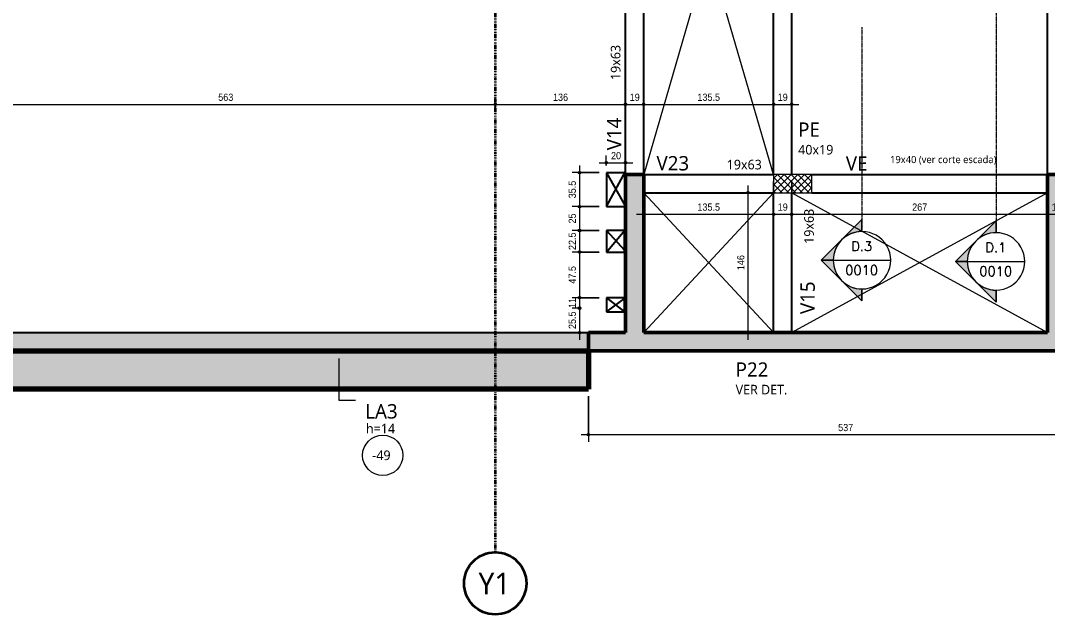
# Model space of a CAD drawing. Header units: centimetres. Extents: x -2198 to 42786, y -3196 to 88064.
# Drawn here: x -1154 to -82, y -1191 to -571 of the extents above; entities that cross this region are included whole.
import ezdxf

# ---------------------------------------------------------------- set-up
doc = ezdxf.new("R2010")
doc.units = ezdxf.units.CM
doc.linetypes.add('Centro de 6 mm', pattern=[1.32, 0.6, -0.24, 0.24, -0.24])
doc.linetypes.add('Dash dot', pattern=[1.5875, 0.635, -0.47625, 0, -0.47625])
for name, color, linetype, lineweight in [('A-ANNO-DIMS', 7, 'Continuous', 9), ('A-ANNO-DIMS-50', 7, 'Continuous', 9), ('A-DETL-GENF', 7, 'Continuous', 18), ('A-DETL-THIN', 7, 'Continuous', 25), ('A-FLOR', 7, 'Continuous', 25), ('A-FLOR-IDEN', 7, 'Continuous', 9), ('G-ANNO-SYMB', 7, 'Continuous', 9), ('G-ANNO-TEXT', 7, 'Continuous', 9), ('S-BEAM', 7, 'Continuous', 25), ('S-BEAM-IDEN', 7, 'Continuous', 9), ('S-COLS', 7, 'Continuous', 25), ('S-COLS-IDEN', 7, 'Continuous', 9), ('S-GRID', 7, 'Continuous', 9), ('S-GRID-IDEN', 7, 'Continuous', 9)]:
    doc.layers.add(name, color=color, linetype=linetype, lineweight=lineweight)
doc.layers.add('A-DETL', color=7, linetype='Continuous', lineweight=18, true_color=0x00a600)
doc.styles.add('Arial_2', font='arial.ttf', dxfattribs={"width": 0.9, "height": 7.5})
doc.styles.add('Gadugi', font='gadugi.ttf', dxfattribs={"height": 15})
doc.styles.add('Gadugi_1', font='gadugi.ttf', dxfattribs={"height": 10})
doc.styles.add('Gadugi_2', font='gadugi.ttf', dxfattribs={"height": 0.2})
doc.styles.add('Gadugi_3', font='gadugi.ttf', dxfattribs={"height": 7.5})
doc.styles.add('Gadugi_4', font='gadugi.ttf', dxfattribs={"height": 22.5})
doc.styles.add('RomanD', font='romand__.ttf', dxfattribs={"height": 10})
doc.dimstyles.new('PED_1_5mm_ESQ', dxfattribs={"dimscale": 30.48, "dimtxt": 7.651945, "dimasz": 0.328084, "dimexe": 0.246063, "dimexo": 0.246063, "dimgap": 0.049213, "dimtad": 1, "dimdec": 1, "dimrnd": 0.5, "dimdsep": 46, "dimtxsty": 'Arial_2', "dimblk1": 'DOTSMALL', "dimblk2": 'DOTSMALL', "dimsah": 1, "dimcen": 0.09, "dimdle": 0.246063, "dimazin": 0, "dimtfac": 1, "dimtdec": 4, "dimtix": 1, "dimtmove": 0, "dimatfit": 3, "dimfxl": 1, "dimtvp": 1, "dimtolj": 1, "dimtzin": 0, "dimarcsym": 2})

# ---------------------------------------------------------------- blocks, each defined once
blk = doc.blocks.new('PED_TAG_PILAR_R04 - PILAR VER DET_-2523782-PL E 001 - FORMA DO PAVIMENTO TIPO 1')
at = {"layer": 'S-COLS-IDEN', "insert": (0.115, -0.633), "char_height": 0.2, "width": 1.37089, "attachment_point": 1, "style": 'Gadugi_2'}
blk.add_mtext('VER DET.', dxfattribs=at)
blk = doc.blocks.new('Corte - M_Cabeça do corte - Preenchida-2060824-PL E 001 - FORMA DO PAVIMENTO TIPO 1')
at = {"layer": 'G-ANNO-SYMB'}
h = blk.add_hatch(color=256, dxfattribs=at)
edge = h.paths.add_edge_path(flags=0)
edge.add_line((-0.6, 0.849), (-0.6, 0.6))
edge.add_arc((-0.6, 0), 0.6, 90, 135)
edge.add_line((-1.024, 0.424), (-0.6, 0.849))
h = blk.add_hatch(color=256, dxfattribs=at)
edge = h.paths.add_edge_path(flags=0)
edge.add_line((-0.6, 0.849), (-0.176, 0.424))
edge.add_arc((-0.6, 0), 0.6, 45, 90)
edge.add_line((-0.6, 0.6), (-0.6, 0.849))
h = blk.add_hatch(color=256, dxfattribs=at)
edge = h.paths.add_edge_path(flags=0)
edge.add_line((-1.449, 0), (-1.024, 0.424))
edge.add_arc((-0.6, 0), 0.6, 135, 180)
edge.add_line((-1.2, 0), (-1.449, 0))
h = blk.add_hatch(color=256, dxfattribs=at)
edge = h.paths.add_edge_path(flags=0)
edge.add_line((0.249, 0), (0, 0))
edge.add_arc((-0.6, 0), 0.6, 360, 405)
edge.add_line((-0.176, 0.424), (0.249, 0))
for p, q in [((-0.6, 0.849), (-1.449, 0)), ((-0.6, 0.849), (-1.024, 0.424)), ((-0.6, 0.849), (0.249, 0)), ((-0.6, 0.6), (-0.6, 0.849)), ((-0.6, 0.849), (-0.6, 0.6)), ((-0.176, 0.424), (-0.6, 0.849)), ((-1.024, 0.424), (-1.449, 0)), ((0.249, 0), (-0.176, 0.424)), ((-1.449, 0), (-1.2, 0)), ((0, 0), (0.249, 0)), ((-1.2, 0), (-1.449, 0)), ((0, 0), (0.249, 0))]:
    blk.add_line(p, q, dxfattribs=at)
for start, end in [(360, 180), (90, 135), (45, 90), (135, 180), (360, 45), (180, 360)]:
    blk.add_arc((-0.6, 0), 0.6, start, end, dxfattribs=at)
blk = doc.blocks.new('PED_TAG_LAJE_R03 - TÍTULO_ESPESSURA_REBAIXO-2582888-PL E 001 - FORMA DO PAVIMENTO TIPO 1')
at = {"layer": 'A-FLOR-IDEN'}
blk.add_circle((-0.108, -0.761), 0.421, dxfattribs=at)
blk = doc.blocks.new('DIMBLOCK1-PL E 001 - FORMA DO PAVIMENTO TIPO 1')
at = {"layer": 'A-ANNO-DIMS-50'}
h = blk.add_hatch(color=256, dxfattribs=at)
edge = h.paths.add_edge_path(flags=0)
edge.add_arc((-395.1, -750.8), 1.25, 0, 360)
h = blk.add_hatch(color=256, dxfattribs=at)
edge = h.paths.add_edge_path(flags=0)
edge.add_arc((-395.1, -896.9), 1.25, 0, 360)
for p, q in [((-395.1, -743.3), (-395.1, -904.4)), ((-400.8, -750.8), (-387.6, -750.8)), ((-395.1, -750.8), (-400.8, -750.8)), ((-400.8, -896.9), (-387.6, -896.9)), ((-395.1, -896.9), (-400.8, -896.9))]:
    blk.add_line(p, q, dxfattribs=at)
for centre in [(-395.1, -750.8), (-395.1, -896.9)]:
    blk.add_circle(centre, 1.25, dxfattribs=at)
at = {"layer": 'A-ANNO-DIMS-50', "color": 0, "insert": (-406.3, -831.7), "char_height": 7.5, "width": 18.647, "attachment_point": 1, "rotation": 90, "line_spacing_factor": 0.941778, "style": 'Arial_2'}
blk.add_mtext('146', dxfattribs=at)
blk = doc.blocks.new('_DotSmall')
at = {"color": 0, "linetype": 'ByBlock', "const_width": 0.5}
blk.add_lwpolyline([(-0.0625, 0, 1), (0.0625, 0, 1)], format="xyb", close=True, dxfattribs=at)
blk = doc.blocks.new('Eixo - Y1-2173029-PL E 001 - FORMA DO PAVIMENTO TIPO 1')
at = {"layer": 'S-GRID-IDEN', "color": 6, "lineweight": 35, "true_color": 0xff00ff}
blk.add_circle((0, 0), 0.65, dxfattribs=at)
blk = doc.blocks.new('DIMBLOCK48-PL E 001 - FORMA DO PAVIMENTO TIPO 1')
at = {"layer": 'A-ANNO-DIMS-50'}
h = blk.add_hatch(color=256, dxfattribs=at)
edge = h.paths.add_edge_path(flags=0)
edge.add_arc((-1221.9, -658.7), 1.25, 0, 360)
h = blk.add_hatch(color=256, dxfattribs=at)
edge = h.paths.add_edge_path(flags=0)
edge.add_arc((-658.9, -658.7), 1.25, 0, 360)
for p, q in [((-1221.9, -664.4), (-1221.9, -651.2)), ((-658.9, -664.4), (-658.9, -651.2)), ((-1221.9, -658.7), (-658.9, -658.7)), ((-1221.9, -658.7), (-1221.9, -664.4)), ((-658.9, -658.7), (-658.9, -664.4))]:
    blk.add_line(p, q, dxfattribs=at)
for centre in [(-1221.9, -658.7), (-658.9, -658.7)]:
    blk.add_circle(centre, 1.25, dxfattribs=at)
at = {"layer": 'A-ANNO-DIMS-50', "color": 0, "insert": (-948.1, -647.4), "char_height": 7.5, "width": 18.647, "attachment_point": 1, "line_spacing_factor": 0.941778, "style": 'Arial_2'}
blk.add_mtext('563', dxfattribs=at)
blk = doc.blocks.new('DIMBLOCK49-PL E 001 - FORMA DO PAVIMENTO TIPO 1')
at = {"layer": 'A-ANNO-DIMS-50'}
h = blk.add_hatch(color=256, dxfattribs=at)
edge = h.paths.add_edge_path(flags=0)
edge.add_arc((-658.9, -658.7), 1.25, 0, 360)
h = blk.add_hatch(color=256, dxfattribs=at)
edge = h.paths.add_edge_path(flags=0)
edge.add_arc((-522.9, -658.7), 1.25, 0, 360)
for p, q in [((-658.9, -664.4), (-658.9, -651.2)), ((-522.9, -664.4), (-522.9, -651.2)), ((-658.9, -658.7), (-522.9, -658.7)), ((-658.9, -658.7), (-658.9, -664.4)), ((-522.9, -658.7), (-522.9, -664.4))]:
    blk.add_line(p, q, dxfattribs=at)
for centre in [(-658.9, -658.7), (-522.9, -658.7)]:
    blk.add_circle(centre, 1.25, dxfattribs=at)
at = {"layer": 'A-ANNO-DIMS-50', "color": 0, "insert": (-598.6, -647.4), "char_height": 7.5, "width": 18.647, "attachment_point": 1, "line_spacing_factor": 0.941778, "style": 'Arial_2'}
blk.add_mtext('136', dxfattribs=at)
blk = doc.blocks.new('DIMBLOCK50-PL E 001 - FORMA DO PAVIMENTO TIPO 1')
at = {"layer": 'A-ANNO-DIMS-50'}
h = blk.add_hatch(color=256, dxfattribs=at)
edge = h.paths.add_edge_path(flags=0)
edge.add_arc((-522.9, -658.7), 1.25, 0, 360)
h = blk.add_hatch(color=256, dxfattribs=at)
edge = h.paths.add_edge_path(flags=0)
edge.add_arc((-503.9, -658.7), 1.25, 0, 360)
for p, q in [((-522.9, -664.4), (-522.9, -651.2)), ((-503.9, -664.4), (-503.9, -651.2)), ((-522.9, -658.7), (-503.9, -658.7)), ((-522.9, -658.7), (-522.9, -664.4)), ((-503.9, -658.7), (-503.9, -664.4))]:
    blk.add_line(p, q, dxfattribs=at)
for centre in [(-522.9, -658.7), (-503.9, -658.7)]:
    blk.add_circle(centre, 1.25, dxfattribs=at)
at = {"layer": 'A-ANNO-DIMS-50', "color": 0, "insert": (-518.5, -647.4), "char_height": 7.5, "width": 12.431, "attachment_point": 1, "line_spacing_factor": 0.941778, "style": 'Arial_2'}
blk.add_mtext('19', dxfattribs=at)
blk = doc.blocks.new('DIMBLOCK51-PL E 001 - FORMA DO PAVIMENTO TIPO 1')
at = {"layer": 'A-ANNO-DIMS-50'}
h = blk.add_hatch(color=256, dxfattribs=at)
edge = h.paths.add_edge_path(flags=0)
edge.add_arc((-503.9, -658.7), 1.25, 0, 360)
h = blk.add_hatch(color=256, dxfattribs=at)
edge = h.paths.add_edge_path(flags=0)
edge.add_arc((-368.3, -658.7), 1.25, 0, 360)
for p, q in [((-503.9, -664.4), (-503.9, -651.2)), ((-368.3, -664.4), (-368.3, -651.2)), ((-503.9, -658.7), (-368.3, -658.7)), ((-503.9, -658.7), (-503.9, -664.4)), ((-368.3, -658.7), (-368.3, -664.4))]:
    blk.add_line(p, q, dxfattribs=at)
for centre in [(-503.9, -658.7), (-368.3, -658.7)]:
    blk.add_circle(centre, 1.25, dxfattribs=at)
at = {"layer": 'A-ANNO-DIMS-50', "color": 0, "insert": (-447.8, -647.4), "char_height": 7.5, "width": 27.971, "attachment_point": 1, "line_spacing_factor": 0.941778, "style": 'Arial_2'}
blk.add_mtext('135.5', dxfattribs=at)
blk = doc.blocks.new('DIMBLOCK52-PL E 001 - FORMA DO PAVIMENTO TIPO 1')
at = {"layer": 'A-ANNO-DIMS-50'}
h = blk.add_hatch(color=256, dxfattribs=at)
edge = h.paths.add_edge_path(flags=0)
edge.add_arc((-368.3, -658.7), 1.25, 0, 360)
h = blk.add_hatch(color=256, dxfattribs=at)
edge = h.paths.add_edge_path(flags=0)
edge.add_arc((-349.3, -658.7), 1.25, 0, 360)
for p, q in [((-368.3, -664.4), (-368.3, -651.2)), ((-349.3, -664.4), (-349.3, -651.2)), ((-368.3, -658.7), (-341.8, -658.7)), ((-368.3, -658.7), (-368.3, -664.4)), ((-349.3, -658.7), (-349.3, -664.4))]:
    blk.add_line(p, q, dxfattribs=at)
for centre in [(-368.3, -658.7), (-349.3, -658.7)]:
    blk.add_circle(centre, 1.25, dxfattribs=at)
at = {"layer": 'A-ANNO-DIMS-50', "color": 0, "insert": (-364, -647.4), "char_height": 7.5, "width": 12.431, "attachment_point": 1, "line_spacing_factor": 0.941778, "style": 'Arial_2'}
blk.add_mtext('19', dxfattribs=at)
blk = doc.blocks.new('DIMBLOCK53-PL E 001 - FORMA DO PAVIMENTO TIPO 1')
at = {"layer": 'A-ANNO-DIMS-50'}
h = blk.add_hatch(color=256, dxfattribs=at)
edge = h.paths.add_edge_path(flags=0)
edge.add_arc((-503.9, -773.4), 1.25, 0, 360)
h = blk.add_hatch(color=256, dxfattribs=at)
edge = h.paths.add_edge_path(flags=0)
edge.add_arc((-368.3, -773.4), 1.25, 0, 360)
for p, q in [((-368.3, -739.3), (-368.3, -780.9)), ((-368.3, -773.4), (-368.3, -739.3)), ((-503.9, -779.1), (-503.9, -765.9)), ((-511.4, -773.4), (-368.3, -773.4)), ((-503.9, -773.4), (-503.9, -779.1))]:
    blk.add_line(p, q, dxfattribs=at)
for centre in [(-503.9, -773.4), (-368.3, -773.4)]:
    blk.add_circle(centre, 1.25, dxfattribs=at)
at = {"layer": 'A-ANNO-DIMS-50', "color": 0, "insert": (-447.8, -762.1), "char_height": 7.5, "width": 27.971, "attachment_point": 1, "line_spacing_factor": 0.941778, "style": 'Arial_2'}
blk.add_mtext('135.5', dxfattribs=at)
blk = doc.blocks.new('DIMBLOCK54-PL E 001 - FORMA DO PAVIMENTO TIPO 1')
at = {"layer": 'A-ANNO-DIMS-50'}
h = blk.add_hatch(color=256, dxfattribs=at)
edge = h.paths.add_edge_path(flags=0)
edge.add_arc((-368.3, -773.4), 1.25, 0, 360)
h = blk.add_hatch(color=256, dxfattribs=at)
edge = h.paths.add_edge_path(flags=0)
edge.add_arc((-349.3, -773.4), 1.25, 0, 360)
for p, q in [((-368.3, -739.3), (-368.3, -780.9)), ((-368.3, -773.4), (-368.3, -739.3)), ((-349.3, -739.3), (-349.3, -780.9)), ((-349.3, -773.4), (-349.3, -739.3)), ((-368.3, -773.4), (-349.3, -773.4))]:
    blk.add_line(p, q, dxfattribs=at)
for centre in [(-368.3, -773.4), (-349.3, -773.4)]:
    blk.add_circle(centre, 1.25, dxfattribs=at)
at = {"layer": 'A-ANNO-DIMS-50', "color": 0, "insert": (-364, -762.1), "char_height": 7.5, "width": 12.431, "attachment_point": 1, "line_spacing_factor": 0.941778, "style": 'Arial_2'}
blk.add_mtext('19', dxfattribs=at)
blk = doc.blocks.new('DIMBLOCK55-PL E 001 - FORMA DO PAVIMENTO TIPO 1')
at = {"layer": 'A-ANNO-DIMS-50'}
h = blk.add_hatch(color=256, dxfattribs=at)
edge = h.paths.add_edge_path(flags=0)
edge.add_arc((-349.3, -773.4), 1.25, 0, 360)
h = blk.add_hatch(color=256, dxfattribs=at)
edge = h.paths.add_edge_path(flags=0)
edge.add_arc((-82.3, -773.4), 1.25, 0, 360)
for p, q in [((-349.3, -739.3), (-349.3, -780.9)), ((-349.3, -773.4), (-349.3, -739.3)), ((-82.3, -779.1), (-82.3, -765.9)), ((-349.3, -773.4), (-82.3, -773.4)), ((-82.3, -773.4), (-82.3, -779.1))]:
    blk.add_line(p, q, dxfattribs=at)
for centre in [(-349.3, -773.4), (-82.3, -773.4)]:
    blk.add_circle(centre, 1.25, dxfattribs=at)
at = {"layer": 'A-ANNO-DIMS-50', "color": 0, "insert": (-223.6, -762.1), "char_height": 7.5, "width": 18.647, "attachment_point": 1, "line_spacing_factor": 0.941778, "style": 'Arial_2'}
blk.add_mtext('267', dxfattribs=at)
blk = doc.blocks.new('DIMBLOCK56-PL E 001 - FORMA DO PAVIMENTO TIPO 1')
at = {"layer": 'A-ANNO-DIMS-50'}
h = blk.add_hatch(color=256, dxfattribs=at)
edge = h.paths.add_edge_path(flags=0)
edge.add_arc((-82.3, -773.4), 1.25, 0, 360)
h = blk.add_hatch(color=256, dxfattribs=at)
edge = h.paths.add_edge_path(flags=0)
edge.add_arc((-63.3, -773.4), 1.25, 0, 360)
for p, q in [((-82.3, -779.1), (-82.3, -765.9)), ((-63.3, -779.1), (-63.3, -765.9)), ((-82.3, -773.4), (-55.8, -773.4)), ((-82.3, -773.4), (-82.3, -779.1)), ((-63.3, -773.4), (-63.3, -779.1))]:
    blk.add_line(p, q, dxfattribs=at)
for centre in [(-82.3, -773.4), (-63.3, -773.4)]:
    blk.add_circle(centre, 1.25, dxfattribs=at)
at = {"layer": 'A-ANNO-DIMS-50', "color": 0, "insert": (-78, -762.1), "char_height": 7.5, "width": 12.431, "attachment_point": 1, "line_spacing_factor": 0.941778, "style": 'Arial_2'}
blk.add_mtext('19', dxfattribs=at)
blk = doc.blocks.new('DIMBLOCK79-PL E 001 - FORMA DO PAVIMENTO TIPO 1')
at = {"layer": 'A-ANNO-DIMS-50'}
h = blk.add_hatch(color=256, dxfattribs=at)
edge = h.paths.add_edge_path(flags=0)
edge.add_arc((-561.6, -1003.5), 1.25, 0, 360)
h = blk.add_hatch(color=256, dxfattribs=at)
edge = h.paths.add_edge_path(flags=0)
edge.add_arc((-24.6, -1003.5), 1.25, 0, 360)
for p, q in [((-561.6, -963.4), (-561.6, -1011)), ((-561.6, -1003.5), (-561.6, -963.4)), ((-24.6, -963.4), (-24.6, -1011)), ((-24.6, -1003.5), (-24.6, -963.4)), ((-569.1, -1003.5), (-17.1, -1003.5))]:
    blk.add_line(p, q, dxfattribs=at)
for centre in [(-561.6, -1003.5), (-24.6, -1003.5)]:
    blk.add_circle(centre, 1.25, dxfattribs=at)
at = {"layer": 'A-ANNO-DIMS-50', "color": 0, "insert": (-300.9, -992.3), "char_height": 7.5, "width": 18.647, "attachment_point": 1, "line_spacing_factor": 0.941778, "style": 'Arial_2'}
blk.add_mtext('537', dxfattribs=at)
blk = doc.blocks.new('DIMBLOCK215-PL E 001 - FORMA DO PAVIMENTO TIPO 1')
at = {"layer": 'A-ANNO-DIMS-50'}
h = blk.add_hatch(color=256, dxfattribs=at)
edge = h.paths.add_edge_path(flags=0)
edge.add_arc((-570.9, -729.9), 1.25, 0, 360)
h = blk.add_hatch(color=256, dxfattribs=at)
edge = h.paths.add_edge_path(flags=0)
edge.add_arc((-570.9, -765.3), 1.25, 0, 360)
for p, q in [((-570.9, -722.4), (-570.9, -765.3)), ((-550.4, -729.9), (-578.4, -729.9)), ((-570.9, -729.9), (-550.4, -729.9)), ((-550.4, -765.3), (-578.4, -765.3)), ((-570.9, -765.3), (-550.4, -765.3))]:
    blk.add_line(p, q, dxfattribs=at)
for centre in [(-570.9, -729.9), (-570.9, -765.3)]:
    blk.add_circle(centre, 1.25, dxfattribs=at)
at = {"layer": 'A-ANNO-DIMS-50', "color": 0, "insert": (-582.2, -756.7), "char_height": 7.5, "width": 21.755, "attachment_point": 1, "rotation": 90, "line_spacing_factor": 0.941778, "style": 'Arial_2'}
blk.add_mtext('35.5', dxfattribs=at)
blk = doc.blocks.new('DIMBLOCK216-PL E 001 - FORMA DO PAVIMENTO TIPO 1')
at = {"layer": 'A-ANNO-DIMS-50'}
h = blk.add_hatch(color=256, dxfattribs=at)
edge = h.paths.add_edge_path(flags=0)
edge.add_arc((-570.9, -765.3), 1.25, 0, 360)
h = blk.add_hatch(color=256, dxfattribs=at)
edge = h.paths.add_edge_path(flags=0)
edge.add_arc((-570.9, -790.3), 1.25, 0, 360)
for p, q in [((-550.4, -765.3), (-578.4, -765.3)), ((-570.9, -765.3), (-570.9, -790.3)), ((-570.9, -765.3), (-550.4, -765.3)), ((-550.4, -790.3), (-578.4, -790.3)), ((-570.9, -790.3), (-550.4, -790.3))]:
    blk.add_line(p, q, dxfattribs=at)
for centre in [(-570.9, -765.3), (-570.9, -790.3)]:
    blk.add_circle(centre, 1.25, dxfattribs=at)
at = {"layer": 'A-ANNO-DIMS-50', "color": 0, "insert": (-582.2, -783), "char_height": 7.5, "width": 12.431, "attachment_point": 1, "rotation": 90, "line_spacing_factor": 0.941778, "style": 'Arial_2'}
blk.add_mtext('25', dxfattribs=at)
blk = doc.blocks.new('DIMBLOCK217-PL E 001 - FORMA DO PAVIMENTO TIPO 1')
at = {"layer": 'A-ANNO-DIMS-50'}
h = blk.add_hatch(color=256, dxfattribs=at)
edge = h.paths.add_edge_path(flags=0)
edge.add_arc((-570.9, -790.3), 1.25, 0, 360)
h = blk.add_hatch(color=256, dxfattribs=at)
edge = h.paths.add_edge_path(flags=0)
edge.add_arc((-570.9, -812.9), 1.25, 0, 360)
for p, q in [((-550.4, -790.3), (-578.4, -790.3)), ((-570.9, -790.3), (-570.9, -812.9)), ((-570.9, -790.3), (-550.4, -790.3)), ((-550.4, -812.9), (-578.4, -812.9)), ((-570.9, -812.9), (-550.4, -812.9))]:
    blk.add_line(p, q, dxfattribs=at)
for centre in [(-570.9, -790.3), (-570.9, -812.9)]:
    blk.add_circle(centre, 1.25, dxfattribs=at)
at = {"layer": 'A-ANNO-DIMS-50', "color": 0, "insert": (-582.2, -810.7), "char_height": 7.5, "width": 21.755, "attachment_point": 1, "rotation": 90, "line_spacing_factor": 0.941778, "style": 'Arial_2'}
blk.add_mtext('22.5', dxfattribs=at)
blk = doc.blocks.new('DIMBLOCK218-PL E 001 - FORMA DO PAVIMENTO TIPO 1')
at = {"layer": 'A-ANNO-DIMS-50'}
h = blk.add_hatch(color=256, dxfattribs=at)
edge = h.paths.add_edge_path(flags=0)
edge.add_arc((-570.9, -812.9), 1.25, 0, 360)
h = blk.add_hatch(color=256, dxfattribs=at)
edge = h.paths.add_edge_path(flags=0)
edge.add_arc((-570.9, -860.6), 1.25, 0, 360)
for p, q in [((-550.4, -812.9), (-578.4, -812.9)), ((-570.9, -812.9), (-570.9, -860.6)), ((-570.9, -812.9), (-550.4, -812.9)), ((-550.4, -860.6), (-578.4, -860.6)), ((-570.9, -860.6), (-550.4, -860.6))]:
    blk.add_line(p, q, dxfattribs=at)
for centre in [(-570.9, -812.9), (-570.9, -860.6)]:
    blk.add_circle(centre, 1.25, dxfattribs=at)
at = {"layer": 'A-ANNO-DIMS-50', "color": 0, "insert": (-582.2, -845.8), "char_height": 7.5, "width": 21.755, "attachment_point": 1, "rotation": 90, "line_spacing_factor": 0.941778, "style": 'Arial_2'}
blk.add_mtext('47.5', dxfattribs=at)
blk = doc.blocks.new('DIMBLOCK219-PL E 001 - FORMA DO PAVIMENTO TIPO 1')
at = {"layer": 'A-ANNO-DIMS-50'}
h = blk.add_hatch(color=256, dxfattribs=at)
edge = h.paths.add_edge_path(flags=0)
edge.add_arc((-570.9, -860.6), 1.25, 0, 360)
h = blk.add_hatch(color=256, dxfattribs=at)
edge = h.paths.add_edge_path(flags=0)
edge.add_arc((-570.9, -871.4), 1.25, 0, 360)
for p, q in [((-550.4, -860.6), (-578.4, -860.6)), ((-570.9, -860.6), (-570.9, -871.4)), ((-570.9, -860.6), (-550.4, -860.6)), ((-569.1, -871.4), (-578.4, -871.4)), ((-570.9, -871.4), (-569.1, -871.4))]:
    blk.add_line(p, q, dxfattribs=at)
for centre in [(-570.9, -860.6), (-570.9, -871.4)]:
    blk.add_circle(centre, 1.25, dxfattribs=at)
at = {"layer": 'A-ANNO-DIMS-50', "color": 0, "insert": (-582.2, -871.2), "char_height": 7.5, "width": 12.431, "attachment_point": 1, "rotation": 90, "line_spacing_factor": 0.941778, "style": 'Arial_2'}
blk.add_mtext('11', dxfattribs=at)
blk = doc.blocks.new('DIMBLOCK220-PL E 001 - FORMA DO PAVIMENTO TIPO 1')
at = {"layer": 'A-ANNO-DIMS-50'}
h = blk.add_hatch(color=256, dxfattribs=at)
edge = h.paths.add_edge_path(flags=0)
edge.add_arc((-570.9, -871.4), 1.25, 0, 360)
h = blk.add_hatch(color=256, dxfattribs=at)
edge = h.paths.add_edge_path(flags=0)
edge.add_arc((-570.9, -896.9), 1.25, 0, 360)
for p, q in [((-569.1, -871.4), (-578.4, -871.4)), ((-570.9, -871.4), (-570.9, -904.4)), ((-570.9, -871.4), (-569.1, -871.4)), ((-569.1, -896.9), (-578.4, -896.9)), ((-570.9, -896.9), (-569.1, -896.9))]:
    blk.add_line(p, q, dxfattribs=at)
for centre in [(-570.9, -871.4), (-570.9, -896.9)]:
    blk.add_circle(centre, 1.25, dxfattribs=at)
at = {"layer": 'A-ANNO-DIMS-50', "color": 0, "insert": (-582.2, -893.2), "char_height": 7.5, "width": 21.755, "attachment_point": 1, "rotation": 90, "line_spacing_factor": 0.941778, "style": 'Arial_2'}
blk.add_mtext('25.5', dxfattribs=at)
blk = doc.blocks.new('DIMBLOCK221-PL E 001 - FORMA DO PAVIMENTO TIPO 1')
at = {"layer": 'A-ANNO-DIMS-50'}
h = blk.add_hatch(color=256, dxfattribs=at)
edge = h.paths.add_edge_path(flags=0)
edge.add_arc((-542.9, -719.6), 1.25, 0, 360)
h = blk.add_hatch(color=256, dxfattribs=at)
edge = h.paths.add_edge_path(flags=0)
edge.add_arc((-522.9, -719.6), 1.25, 0, 360)
for p, q in [((-542.9, -722.4), (-542.9, -712.1)), ((-522.9, -724.3), (-522.9, -712.1)), ((-550.4, -719.6), (-515.4, -719.6)), ((-542.9, -719.6), (-542.9, -722.4)), ((-522.9, -719.6), (-522.9, -724.3))]:
    blk.add_line(p, q, dxfattribs=at)
for centre in [(-542.9, -719.6), (-522.9, -719.6)]:
    blk.add_circle(centre, 1.25, dxfattribs=at)
at = {"layer": 'A-ANNO-DIMS-50', "color": 0, "insert": (-538, -708.4), "char_height": 7.5, "width": 12.431, "attachment_point": 1, "line_spacing_factor": 0.941778, "style": 'Arial_2'}
blk.add_mtext('20', dxfattribs=at)

msp = doc.modelspace()

# ---------------------------------------------------------------- hatches: boundary and pattern name
at = {"layer": 'A-DETL-GENF', "true_color": 0x0000ff}
h = msp.add_hatch(dxfattribs=at)
h.set_pattern_fill('FP_1', color=5, style=0, pattern_type=2)
h.set_pattern_definition([(45, (0, 0), (-3.535534, 3.535534), []), (135, (0, 0), (-3.535534, -3.535534), [])])
h.paths.add_polyline_path([(-368.34, -750.83), (-328.34, -750.83), (-328.34, -731.83), (-368.34, -731.83)], flags=0)
at = {"layer": 'A-FLOR', "true_color": 0xa7d7e1}
msp.add_hatch(color=9, dxfattribs=at).paths.add_polyline_path([(-1184.61, -955.95), (-561.59, -955.95), (-561.59, -915.95), (-1719.36, -915.95), (-1719.36, -955.95), (-1221.86, -955.95)], flags=0)
at = {"layer": 'S-BEAM', "true_color": 0xccffcc}
msp.add_hatch(color=254, dxfattribs=at).paths.add_polyline_path([(-561.59, -915.95), (-561.59, -896.95), (-1184.61, -896.95), (-1184.61, -915.95), (-863.17, -915.95)], flags=0)
at = {"layer": 'S-COLS', "true_color": 0x808080}
msp.add_hatch(color=8, dxfattribs=at).paths.add_polyline_path([(-561.59, -915.95), (-24.6, -915.95), (-24.6, -896.95), (-63.35, -896.95), (-63.35, -731.83), (-82.35, -731.83), (-82.35, -896.95), (-503.86, -896.95), (-503.86, -731.83), (-522.86, -731.83), (-522.86, -896.95), (-561.59, -896.95)], flags=0)

# ---------------------------------------------------------------- linework, layer by layer
at = {"layer": 'A-DETL', "color": 7}
for p, q in [((-368.34, -731.83), (-503.86, -265.88)), ((-368.34, -265.88), (-503.86, -731.83)), ((-328.34, -731.83), (-368.34, -731.83)), ((-368.34, -731.83), (-368.34, -750.83)), ((-328.34, -750.83), (-328.34, -731.83)), ((-368.34, -750.83), (-503.86, -896.95)), ((-503.86, -750.83), (-368.34, -896.95)), ((-368.34, -750.83), (-328.34, -750.83)), ((-349.34, -750.83), (-82.35, -896.95)), ((-82.35, -750.83), (-349.34, -896.95)), ((-821.71, -967.95), (-821.71, -923.95)), ((-804.71, -967.95), (-821.71, -967.95))]:
    msp.add_line(p, q, dxfattribs=at)
at = {"layer": 'A-DETL-THIN'}
for p, q in [((-542.86, -765.34), (-522.86, -728.8)), ((-542.86, -729.91), (-522.86, -765.34)), ((-542.86, -812.94), (-523.86, -790.32)), ((-542.86, -790.32), (-523.86, -810.81)), ((-542.86, -860.61), (-523.86, -875.19)), ((-542.86, -875.19), (-522.86, -860.65))]:
    msp.add_line(p, q, dxfattribs=at)
at = {"layer": 'A-FLOR'}
for p, q in [((-522.86, -729.91), (-542.86, -729.91)), ((-542.86, -729.91), (-542.86, -765.34)), ((-542.86, -765.34), (-522.86, -765.34)), ((-523.86, -790.32), (-542.86, -790.32)), ((-542.86, -790.32), (-542.86, -812.94)), ((-523.86, -812.94), (-523.86, -790.32)), ((-542.86, -812.94), (-523.86, -812.94)), ((-523.86, -860.61), (-542.86, -860.61)), ((-542.86, -860.61), (-542.86, -875.19)), ((-523.86, -875.19), (-523.86, -860.61)), ((-542.86, -875.19), (-523.86, -875.19))]:
    msp.add_line(p, q, dxfattribs=at)
at = {"layer": 'A-FLOR', "color": 190, "lineweight": 70, "true_color": 0x8000ff}
for p, q in [((-1184.61, -915.95), (-561.59, -915.95)), ((-561.59, -915.95), (-561.59, -955.95)), ((-561.59, -955.95), (-1719.36, -955.95))]:
    msp.add_line(p, q, dxfattribs=at)
at = {"layer": 'G-ANNO-SYMB', "linetype": 'Centro de 6 mm'}
for p, q in [((-136.03, -151.7), (-136.03, -792.59)), ((-276.03, -578.11), (-276.03, -791.32))]:
    msp.add_line(p, q, dxfattribs=at)
at = {"layer": 'G-ANNO-SYMB'}
for p, q in [((-306.03, -821.32), (-246.03, -821.32)), ((-166.03, -822.59), (-106.03, -822.59))]:
    msp.add_line(p, q, dxfattribs=at)
at = {"layer": 'S-BEAM'}
for p, q in [((-349.34, -731.83), (-349.34, -200.88)), ((-368.34, -731.83), (-368.34, -265.88)), ((-522.86, -731.83), (-522.86, -421.88)), ((-503.86, -731.83), (-503.86, -421.88)), ((-82.35, -731.83), (-82.35, -455.88)), ((-503.86, -731.83), (-368.34, -731.83)), ((-328.34, -731.83), (-82.35, -731.83)), ((-503.86, -750.83), (-368.34, -750.83)), ((-368.34, -896.95), (-368.34, -750.83)), ((-349.34, -896.95), (-349.34, -750.83)), ((-328.34, -750.83), (-82.35, -750.83)), ((-1184.61, -896.95), (-561.59, -896.95)), ((-1184.61, -915.95), (-561.59, -915.95))]:
    msp.add_line(p, q, dxfattribs=at)
at = {"layer": 'S-COLS', "lineweight": 50}
for p, q in [((-522.86, -896.95), (-522.86, -731.83)), ((-522.86, -731.83), (-503.86, -731.83)), ((-503.86, -731.83), (-503.86, -896.95)), ((-82.35, -896.95), (-82.35, -731.83)), ((-82.35, -731.83), (-63.35, -731.83)), ((-561.59, -915.95), (-561.59, -896.95)), ((-561.59, -896.95), (-522.86, -896.95)), ((-503.86, -896.95), (-82.35, -896.95)), ((-24.6, -915.95), (-561.59, -915.95))]:
    msp.add_line(p, q, dxfattribs=at)
at = {"layer": 'S-GRID', "color": 6, "linetype": 'Dash dot', "lineweight": 35, "true_color": 0xff00ff}
msp.add_line((-658.86, 994.48), (-658.86, -1126.27), dxfattribs=at)

# ---------------------------------------------------------------- block references
at = {"layer": 'A-FLOR-IDEN', "xscale": 49.99999999999998, "yscale": 49.99999999999998, "zscale": 49.99999999999998}
msp.add_blockref('PED_TAG_LAJE_R03 - TÍTULO_ESPESSURA_REBAIXO-2582888-PL E 001 - FORMA DO PAVIMENTO TIPO 1', (-770.93, -987.09), dxfattribs=at)
at = {"layer": 'G-ANNO-SYMB', "xscale": 49.99999999999998, "yscale": 49.99999999999998, "zscale": 49.99999999999998, "rotation": 89.99999999999947}
for p in [(-276.03, -791.32), (-136.03, -792.59)]:
    msp.add_blockref('Corte - M_Cabeça do corte - Preenchida-2060824-PL E 001 - FORMA DO PAVIMENTO TIPO 1', p, dxfattribs=at)
at = {"layer": 'S-COLS-IDEN', "xscale": 49.99999999999998, "yscale": 49.99999999999998, "zscale": 49.99999999999998}
msp.add_blockref('PED_TAG_PILAR_R04 - PILAR VER DET_-2523782-PL E 001 - FORMA DO PAVIMENTO TIPO 1', (-413.63, -919.79), dxfattribs=at)
at = {"layer": 'S-GRID-IDEN', "color": 6, "true_color": 0xff00ff, "xscale": 49.99999999999998, "yscale": 49.99999999999998, "zscale": 49.99999999999998, "rotation": 180}
msp.add_blockref('Eixo - Y1-2173029-PL E 001 - FORMA DO PAVIMENTO TIPO 1', (-658.86, -1158.77), dxfattribs=at)

# ---------------------------------------------------------------- texts
at = {"layer": 'A-FLOR-IDEN', "attachment_point": 1}
for s, insert, char_height, width, style in [('LA3', (-794.64, -971.65), 15, 42.4894, 'Gadugi'), ('h=14', (-793.86, -992.13), 10, 39.6835, 'Gadugi_1'), ('-49', (-787.24, -1020.04), 10, 25.2532, 'Gadugi_1')]:
    msp.add_mtext(s, dxfattribs=dict(at, insert=insert, char_height=char_height, width=width, style=style))
at = {"layer": 'G-ANNO-SYMB', "char_height": 10, "attachment_point": 1, "style": 'RomanD'}
for s, insert, width in [('D.3', (-287.19, -801.7), 29.6624), ('D.1', (-147.19, -802.97), 29.6624), ('0010', (-293.49, -826.64), 44.8945), ('0010', (-153.49, -827.91), 44.8945)]:
    msp.add_mtext(s, dxfattribs=dict(at, insert=insert, width=width))
at = {"layer": 'G-ANNO-TEXT', "attachment_point": 1}
for s, insert, char_height, width, style in [('VE ', (-292.84, -712.87), 15, 36.0759, 'Gadugi'), ('19x40 (ver corte escada)', (-246.69, -712.43), 7.5, 137.4894, 'Gadugi_3')]:
    msp.add_mtext(s, dxfattribs=dict(at, insert=insert, char_height=char_height, width=width, style=style))
at = {"layer": 'S-BEAM-IDEN', "attachment_point": 1, "rotation": 90}
for s, insert, char_height, width, style in [('19x63', (-538.2, -633.2), 10, 44.8945, 'Gadugi_1'), ('V14', (-542.14, -706.5), 15, 44.0928, 'Gadugi'), ('19x63', (-336.29, -804.25), 10, 44.8945, 'Gadugi_1'), ('V15', (-340.22, -877.54), 15, 44.0928, 'Gadugi')]:
    msp.add_mtext(s, dxfattribs=dict(at, insert=insert, char_height=char_height, width=width, style=style))
at = {"layer": 'S-BEAM-IDEN', "attachment_point": 1}
for s, insert, char_height, width, style in [('V23', (-490.53, -712.55), 15, 44.0928, 'Gadugi'), ('19x63', (-417.24, -716.49), 10, 44.8945, 'Gadugi_1')]:
    msp.add_mtext(s, dxfattribs=dict(at, insert=insert, char_height=char_height, width=width, style=style))
at = {"layer": 'S-COLS-IDEN', "attachment_point": 1}
for s, insert, char_height, width, style in [('PE', (-342.6, -677.44), 15, 27.2574, 'Gadugi'), ('40x19', (-342.6, -700.93), 10, 44.8945, 'Gadugi_1'), ('P22', (-407.89, -928.03), 15, 42.4894, 'Gadugi')]:
    msp.add_mtext(s, dxfattribs=dict(at, insert=insert, char_height=char_height, width=width, style=style))
at = {"layer": 'S-GRID-IDEN', "color": 6, "true_color": 0xff00ff, "insert": (-676.38, -1147.72), "char_height": 22.5, "width": 42.0886, "attachment_point": 1, "style": 'Gadugi_4'}
msp.add_mtext('Y1', dxfattribs=at)

# ---------------------------------------------------------------- dimensions: what is measured, and where the dimension line sits
at = {"layer": 'A-ANNO-DIMS'}
for base, p1, p2, override, picture, middle in [((-658.86, -658.67), (-1221.86, -656.91), (-658.86, -656.91), {"dimpost": '<>', "dimfxl": 563.00452}, 'DIMBLOCK48-PL E 001 - FORMA DO PAVIMENTO TIPO 1', (-940.36, -653.34)), ((-522.86, -658.67), (-658.86, -656.91), (-522.86, -656.91), {"dimpost": '<>', "dimfxl": 135.99548}, 'DIMBLOCK49-PL E 001 - FORMA DO PAVIMENTO TIPO 1', (-590.86, -653.34)), ((-503.86, -658.67), (-522.86, -656.91), (-503.86, -656.91), {"dimpost": '<>', "dimfxl": 19}, 'DIMBLOCK50-PL E 001 - FORMA DO PAVIMENTO TIPO 1', (-513.36, -653.34)), ((-368.34, -658.67), (-503.86, -656.91), (-368.34, -656.91), {"dimpost": '<>', "dimfxl": 135.523369}, 'DIMBLOCK51-PL E 001 - FORMA DO PAVIMENTO TIPO 1', (-436.1, -653.34)), ((-349.34, -658.67), (-368.34, -656.91), (-349.34, -656.91), {"dimpost": '<>', "dimfxl": 19}, 'DIMBLOCK52-PL E 001 - FORMA DO PAVIMENTO TIPO 1', (-358.84, -653.34)), ((-522.86, -719.6), (-542.86, -729.91), (-522.86, -731.83), {"dimpost": '<>', "dimfxl": 20.091874}, 'DIMBLOCK221-PL E 001 - FORMA DO PAVIMENTO TIPO 1', (-532.86, -714.27)), ((-368.34, -773.38), (-503.86, -771.61), (-368.34, -731.83), {"dimpost": '<>', "dimfxl": 141.241801}, 'DIMBLOCK53-PL E 001 - FORMA DO PAVIMENTO TIPO 1', (-436.1, -768.05)), ((-349.34, -773.38), (-368.34, -731.83), (-349.34, -731.83), {"dimpost": '<>', "dimfxl": 19}, 'DIMBLOCK54-PL E 001 - FORMA DO PAVIMENTO TIPO 1', (-358.84, -768.05)), ((-82.35, -773.38), (-349.34, -731.83), (-82.35, -771.61), {"dimpost": '<>', "dimfxl": 269.939941}, 'DIMBLOCK55-PL E 001 - FORMA DO PAVIMENTO TIPO 1', (-215.84, -768.05)), ((-63.35, -773.38), (-82.35, -771.61), (-63.35, -771.61), {"dimpost": '<>', "dimfxl": 19}, 'DIMBLOCK56-PL E 001 - FORMA DO PAVIMENTO TIPO 1', (-72.85, -768.05)), ((-24.6, -1003.5), (-561.59, -955.95), (-24.6, -955.95), {"dimpost": '<>', "dimfxl": 536.989941}, 'DIMBLOCK79-PL E 001 - FORMA DO PAVIMENTO TIPO 1', (-293.1, -998.16))]:
    dim = msp.add_linear_dim(base=base, p1=p1, p2=p2, dimstyle='PED_1_5mm_ESQ', override=override, dxfattribs=at)
    dim.commit()
    dim.dimension.update_dxf_attribs({"geometry": picture, "text_midpoint": middle})
for base, p1, p2, override, picture, middle in [((-570.93, -765.34), (-542.86, -729.91), (-542.86, -765.34), {"dimpost": '<>', "dimfxl": 35.438002}, 'DIMBLOCK215-PL E 001 - FORMA DO PAVIMENTO TIPO 1', (-576.26, -747.63)), ((-395.09, -896.95), (-393.32, -750.83), (-393.32, -896.95), {"dimpost": '<>', "dimfxl": 146.122173}, 'DIMBLOCK1-PL E 001 - FORMA DO PAVIMENTO TIPO 1', (-400.42, -823.89)), ((-570.93, -790.32), (-542.86, -765.34), (-542.86, -790.32), {"dimpost": '<>', "dimfxl": 24.979635}, 'DIMBLOCK216-PL E 001 - FORMA DO PAVIMENTO TIPO 1', (-576.26, -777.83)), ((-570.93, -812.94), (-542.86, -790.32), (-542.86, -812.94), {"dimpost": '<>', "dimfxl": 22.61677}, 'DIMBLOCK217-PL E 001 - FORMA DO PAVIMENTO TIPO 1', (-576.26, -801.63)), ((-570.93, -860.61), (-542.86, -812.94), (-542.86, -860.61), {"dimpost": '<>', "dimfxl": 47.673217}, 'DIMBLOCK218-PL E 001 - FORMA DO PAVIMENTO TIPO 1', (-576.24, -836.78)), ((-570.93, -871.39), (-542.86, -860.61), (-561.59, -871.39), {"dimpost": '<>', "dimfxl": 21.607917}, 'DIMBLOCK219-PL E 001 - FORMA DO PAVIMENTO TIPO 1', (-576.19, -866)), ((-570.93, -896.95), (-561.59, -871.39), (-561.59, -896.95), {"dimpost": '<>', "dimfxl": 25.557024}, 'DIMBLOCK220-PL E 001 - FORMA DO PAVIMENTO TIPO 1', (-576.26, -884.17))]:
    dim = msp.add_linear_dim(base=base, p1=p1, p2=p2, angle=90, dimstyle='PED_1_5mm_ESQ', override=override, dxfattribs=at)
    dim.commit()
    dim.dimension.update_dxf_attribs({"geometry": picture, "text_midpoint": middle})

doc.saveas('drawing.dxf')
